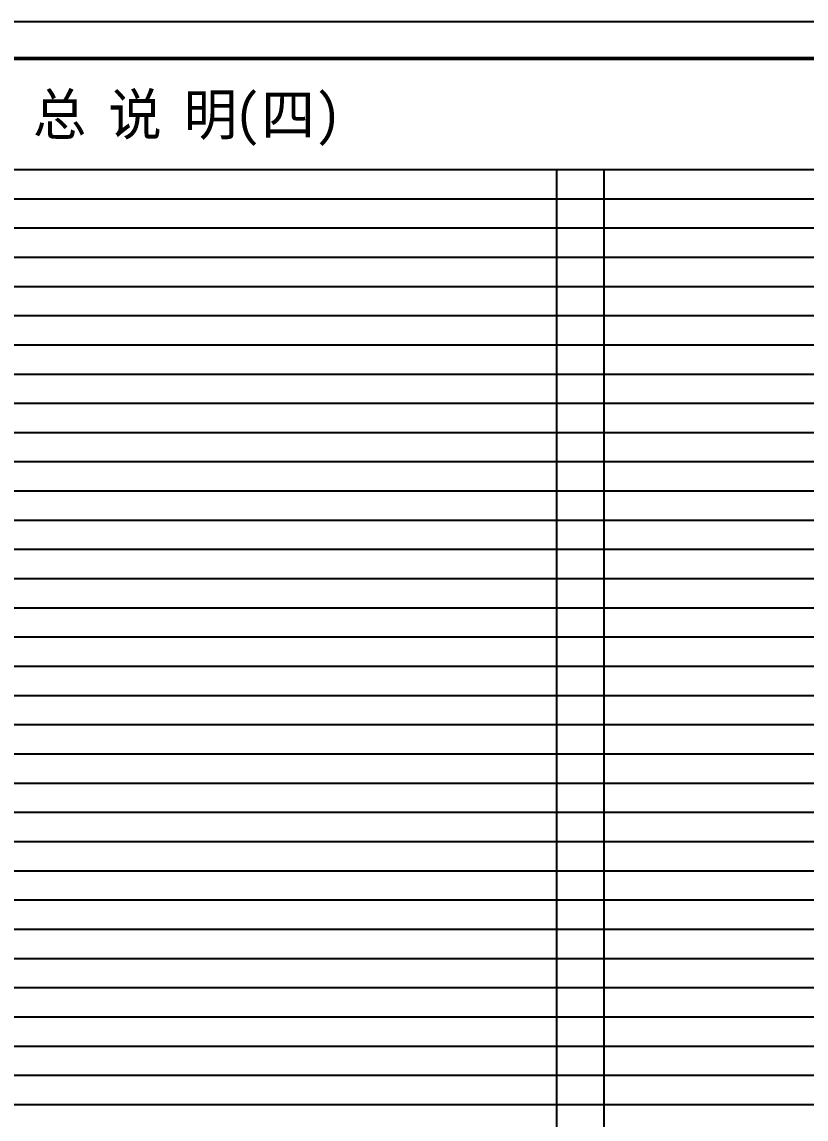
# Model space of a CAD drawing. Extents: x -737978 to 768813, y -372247 to 1140308.
# Drawn here: x -394172 to -372702, y -14542 to 15497 of the extents above; entities that cross this region are included whole.
import ezdxf

# ---------------------------------------------------------------- set-up
doc = ezdxf.new("R2010")
doc.units = 0
doc.header["$LTSCALE"] = 10
doc.header["$MEASUREMENT"] = 0
for name, color, linetype in [('A-ANNO-TABS', 7, 'CONTINUOUS'), ('A-ANNO-TEXT', 7, 'CONTINUOUS'), ('PUB_TITLE', 4, 'CONTINUOUS')]:
    doc.layers.add(name, color=color, linetype=linetype)
doc.styles.add('A-黑体', font='simhei.ttf', dxfattribs={"width": 0.85})

msp = doc.modelspace()

# ---------------------------------------------------------------- linework, layer by layer
at = {"layer": 'A-ANNO-TABS', "color": 8}
for p, q in [((-379532.6, 11458), (-379532.6, -40542)), ((-379532.6, 11458), (-379532.6, -41342)), ((-378242.4, 11458), (-378242.4, -41342))]:
    msp.add_line(p, q, dxfattribs=at)
for points in [[(-434057.6, 11458), (-362058.7, 11458)], [(-434057.6, 10658), (-362058.7, 10658)], [(-434057.6, 9858), (-362058.7, 9858)], [(-434057.6, 9058), (-362058.7, 9058)], [(-434057.6, 8258), (-362058.7, 8258)], [(-434057.6, 7458), (-362058.7, 7458)], [(-434057.6, 6658), (-362058.7, 6658)], [(-434057.6, 5858), (-362058.7, 5858)], [(-434057.6, 5058), (-362058.7, 5058)], [(-434057.6, 4258), (-362058.7, 4258)], [(-434057.6, 3458), (-362058.7, 3458)], [(-434057.6, 2658), (-362058.7, 2658)], [(-434057.6, 1858), (-362058.7, 1858)], [(-434057.6, 1058), (-362058.7, 1058)], [(-434057.6, 258), (-362058.7, 258)], [(-434057.6, -542), (-362058.7, -542)], [(-434057.6, -1342), (-362058.7, -1342)], [(-434057.6, -2142), (-362058.7, -2142)], [(-434057.6, -2942), (-362058.7, -2942)], [(-434057.6, -3742), (-362058.7, -3742)], [(-434057.6, -4542), (-362058.7, -4542)], [(-434057.6, -5342), (-362058.7, -5342)], [(-434057.6, -6142), (-362058.7, -6142)], [(-434057.6, -6942), (-362058.7, -6942)], [(-434057.6, -7742), (-362058.7, -7742)], [(-434057.6, -8542), (-362058.7, -8542)], [(-434057.6, -9342), (-362058.7, -9342)], [(-434057.6, -10142), (-362058.7, -10142)], [(-434057.6, -10942), (-362058.7, -10942)], [(-434057.6, -11742), (-362058.7, -11742)], [(-434057.6, -12542), (-362058.7, -12542)], [(-434057.6, -13342), (-362058.7, -13342)], [(-434057.6, -14142), (-362058.7, -14142)]]:
    msp.add_lwpolyline(points, dxfattribs=at)
at = {"layer": 'PUB_TITLE'}
msp.add_lwpolyline([(-436557.6, -43902.5), (-352457.6, -43902.5), (-352457.6, 15497.5), (-436557.6, 15497.5)], close=True, dxfattribs=at)
at = {"layer": 'PUB_TITLE', "const_width": 100}
msp.add_lwpolyline([(-434057.6, -42902.5), (-353457.6, -42902.5), (-353457.6, 14497.5), (-434057.6, 14497.5)], close=True, dxfattribs=at)
msp.add_lwpolyline([(-434057.6, -42902.5), (-353457.6, -42902.5), (-353457.6, 14497.5), (-434057.6, 14497.5)], close=True, dxfattribs=at)
msp.add_lwpolyline([(-434057.6, -42902.5), (-353457.6, -42902.5), (-353457.6, 14497.5), (-434057.6, 14497.5)], close=True, dxfattribs=at)

# ---------------------------------------------------------------- texts
at = {"layer": 'A-ANNO-TEXT', "style": 'A-黑体', "width": 0.95}
for s, p in [('总', (-393870.4, 12402.3)), ('总', (-393870.4, 12402.3)), ('说', (-391804.6, 12402.3)), ('说', (-391804.6, 12402.3)), ('明', (-389738.8, 12402.3)), ('明', (-389738.8, 12402.3)), ('(', (-388361.6, 12402.3)), ('(', (-388361.6, 12402.3)), ('四', (-387613.9, 12402.3)), (')', (-386145.7, 12402.3)), (')', (-386145.7, 12402.3))]:
    msp.add_text(s, height=1126.6, dxfattribs=at).set_placement(p)

doc.saveas('drawing.dxf')
